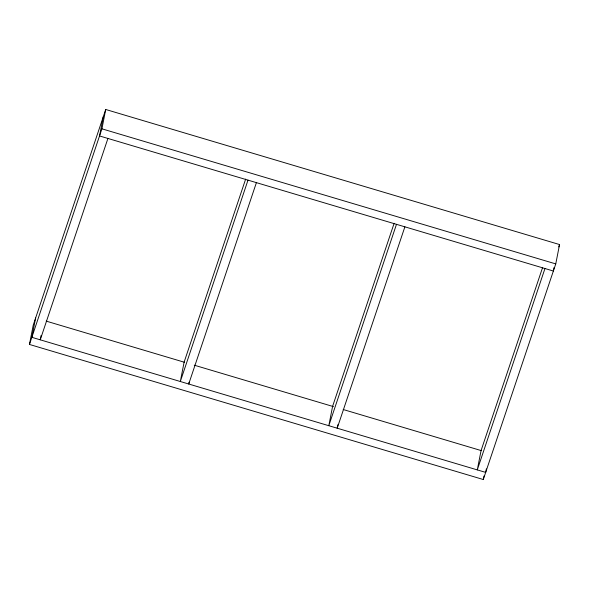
<?xml version="1.0" encoding="UTF-8"?>
<svg xmlns="http://www.w3.org/2000/svg" width="589" height="589" viewBox="0 0 589 589"><rect width="100%" height="100%" fill="white"/><g stroke="black" fill="none" stroke-linecap="round" stroke-linejoin="round"><path stroke-width="0.88" d="M29.45 344.447L33.242 325.099L105.718 109.48L559.55 244.553L555.758 263.901L483.282 479.52L29.45 344.447L101.926 128.829L105.718 109.48M35.642 317.979L31.843 337.32L485.675 472.393L486.367 468.881M41.105 335.421L40.243 339.816L107.927 138.444M103.325 116.607L99.526 135.949L553.358 271.021L554.05 267.509M189.062 382.254L188.716 384.013L256.406 182.642M337.887 424.684L337.195 428.203L404.886 226.831M483.282 479.52L483.974 476M245.65 179.1L184.114 362.169L180.322 381.51L248.006 180.138M394.129 223.297L332.594 406.358L328.802 425.707L396.485 224.335M542.609 267.487L481.073 450.556L477.281 469.897L544.965 268.525M558.755 246.931L559.55 244.553M101.926 128.829L555.758 263.901M46.214 321.123L184.563 362.301M194.26 365.187L333.492 406.631M343.188 409.51L481.537 450.688"/></g></svg>
